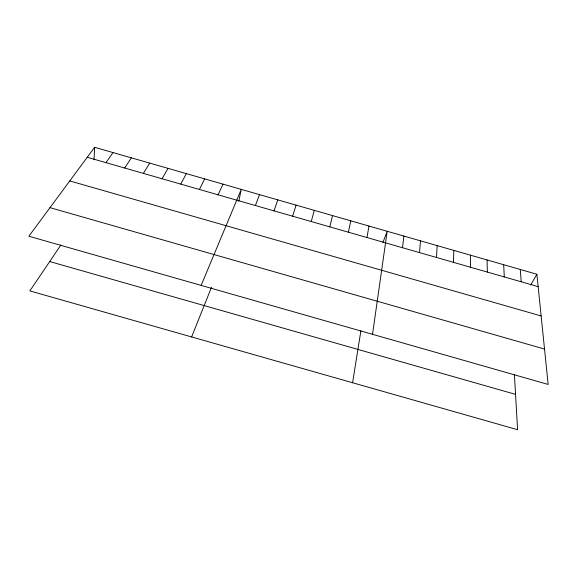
<?xml version="1.0" encoding="UTF-8"?>
<svg xmlns="http://www.w3.org/2000/svg" width="577" height="577" viewBox="0 0 577 577"><rect width="100%" height="100%" fill="white"/><g stroke="black" fill="none" stroke-linecap="round" stroke-linejoin="round"><path stroke-width="0.87" d="M470.414 267.209L470.435 255.178M453.457 262.347L453.803 250.404M94.015 159.714L94.642 147.294L536.877 274.248L548.15 384.441L28.85 236.224L94.642 147.294M436.493 257.479L437.164 245.629M419.515 252.611L420.518 240.847M402.537 247.735L403.857 236.065M372.526 334.314L387.196 231.276L382.89 242.585M352.59 382.746L360.892 330.816M366.979 237.536L368.984 226.054M348.407 232.206L350.773 220.825M238.777 201.243L241.251 189.379L201.142 285.399M329.82 226.876L332.54 215.589M311.227 221.539L314.306 210.353M292.626 216.202L296.059 205.116M274.01 210.865L277.797 199.873M255.38 205.52L259.527 194.629M191.622 336.939L211.514 287.267M218.092 194.824L222.96 184.128M199.433 189.465L204.655 178.877M180.76 184.113L186.349 173.619M162.079 178.755L168.03 168.361M530.703 284.988L536.877 274.248M143.392 173.388L149.695 163.096M124.69 168.022L131.354 157.831M60.91 244.98L29.845 290.902L517.598 429.706L514.395 374.415M105.973 162.656L113.005 152.566M49.99 207.648L544.529 349.063M49.701 261.54L515.549 394.365M87.25 157.283L538.139 286.639M69.759 180.926L541.139 315.958M520.274 269.488L521.226 281.785M503.671 264.72L504.291 276.931M487.06 259.946L487.356 272.07"/></g></svg>
